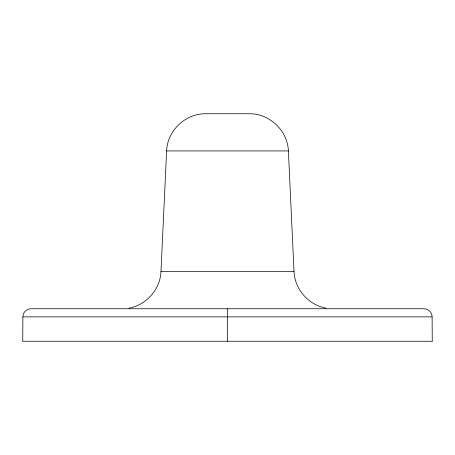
<?xml version="1.0" encoding="UTF-8"?>
<svg xmlns="http://www.w3.org/2000/svg" width="455" height="455" viewBox="0 0 455 455"><rect width="100%" height="100%" fill="white"/><g stroke="black" fill="none" stroke-linecap="round" stroke-linejoin="round"><path stroke-width="0.68" d="M22.75 341.25L22.887 316.873C22.727 312.488 26.578 308.843 30.877 308.752L424.123 308.752C428.422 308.843 432.273 312.488 432.113 316.873L432.25 341.25M128.941 308.132C146.385 305.089 160.274 289.266 160.985 271.567L166.615 150.929C167.281 130.761 185.39 113.477 205.575 113.75L249.425 113.75C269.61 113.477 287.719 130.761 288.385 150.929L294.015 271.567C294.726 289.266 308.609 305.089 326.053 308.132M166.615 150.929L288.385 150.929M160.985 271.567L294.015 271.567M22.887 316.873L432.113 316.873M22.887 341.25L432.113 341.25M227.5 308.752L227.5 341.25"/></g></svg>
